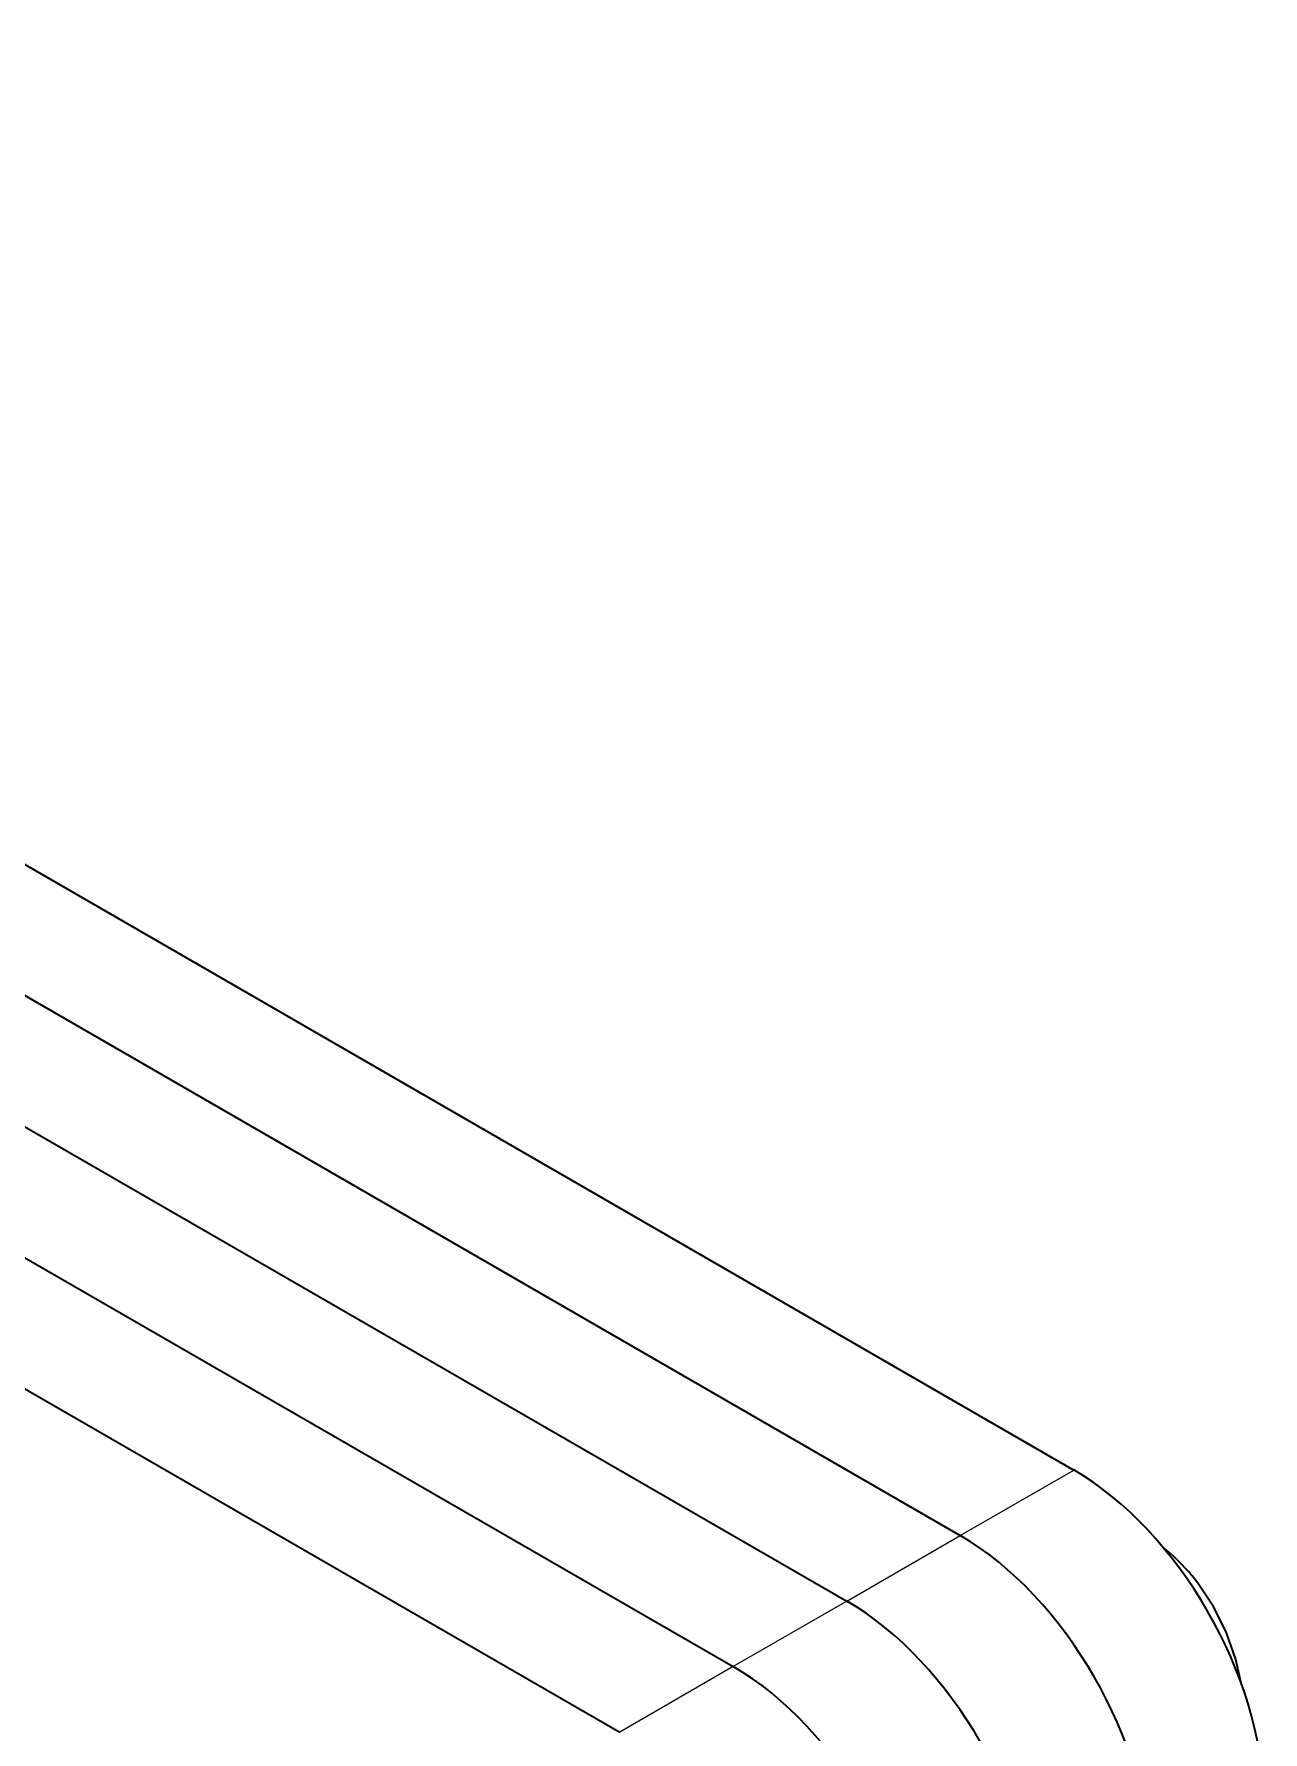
# Model space of a CAD drawing. Extents: x 291 to 828, y 188 to 662.
# Drawn here: x 711.26 to 734.23, y 629.25 to 660.99 of the extents above; entities that cross this region are included whole.
import ezdxf

# ---------------------------------------------------------------- set-up
doc = ezdxf.new("R2010")
doc.units = 0

msp = doc.modelspace()

# ---------------------------------------------------------------- linework, layer by layer
at = {"color": 7, "lineweight": 35}
for p, q in [((684.196, 660.994), (730.695, 634.147)), ((682.075, 659.769), (728.574, 632.923)), ((682.075, 659.769), (728.574, 632.923)), ((679.953, 658.544), (726.453, 631.698)), ((679.953, 658.544), (726.453, 631.698)), ((677.832, 657.319), (724.331, 630.473)), ((677.832, 657.319), (724.331, 630.473)), ((675.711, 656.095), (722.21, 629.248))]:
    msp.add_line(p, q, dxfattribs=at)
at = {"color": 7, "lineweight": 13, "ltscale": 0.061237}
for p, q in [((728.574, 632.923), (730.695, 634.147)), ((726.453, 631.698), (728.574, 632.923)), ((726.453, 631.698), (724.331, 630.473)), ((724.331, 630.473), (722.21, 629.248))]:
    msp.add_line(p, q, dxfattribs=at)
at = {"color": 7, "lineweight": 35}
msp.add_lwpolyline([(733.814, 630.187), (733.725, 630.603), (733.551, 631.101), (733.311, 631.581), (733.014, 632.029), (732.904, 632.168)], dxfattribs=at)
msp.add_arc((730.05, 629.827), 3.691, 39.3682, 51.2527, dxfattribs=at)
for centre in [(730.695, 630.065), (728.574, 628.84), (728.574, 628.84), (726.453, 627.615), (726.453, 627.615), (724.331, 626.391), (724.331, 626.391)]:
    msp.add_ellipse(centre, major_axis=(2.5, -4.33), ratio=0.57735, start_param=0.785398, end_param=2.356194, dxfattribs=at)

doc.saveas('drawing.dxf')
